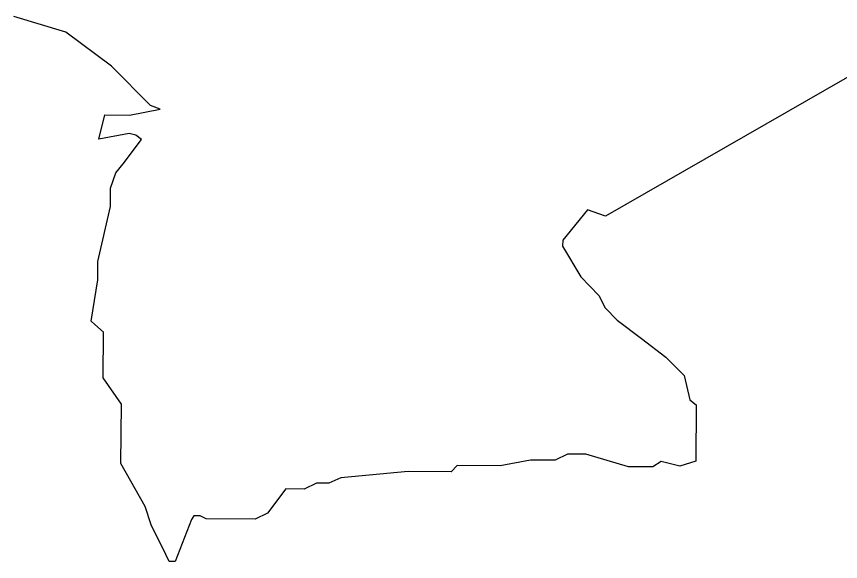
# Model space of a CAD drawing. Header units: metres. Extents: x 319606 to 325841, y 1825825 to 1831423.
# Drawn here: x 321463 to 323320, y 1829343 to 1830571 of the extents above; entities that cross this region are included whole.
import ezdxf

# ---------------------------------------------------------------- set-up
doc = ezdxf.new("R2010")
doc.units = ezdxf.units.M
doc.layers.add('VILLAGE BOUNDRY', color=10, linetype='Continuous')

msp = doc.modelspace()

# ---------------------------------------------------------------- linework, layer by layer
at = {"layer": 'VILLAGE BOUNDRY', "flags": 128}
msp.add_lwpolyline([(323420.9, 1830483.7), (322790.4, 1830121.6), (322749.2, 1830135.6), (322693.6, 1830067.1), (322693.5, 1830053.4), (322734.4, 1829984.2), (322775.4, 1829942.6), (322789, 1829914.9), (322816.4, 1829887.2), (322871.2, 1829845.5), (322926, 1829803.8), (322967.1, 1829762.2), (322980.5, 1829707), (322994.2, 1829696.2), (322993.4, 1829569.1), (322957.4, 1829557.4), (322915.5, 1829568), (322896.8, 1829556), (322841.7, 1829556.4), (322745.5, 1829584.6), (322731.7, 1829584.7), (322704.2, 1829584.9), (322676.5, 1829571.2), (322621.4, 1829571.6), (322552.4, 1829558.3), (322456, 1829559), (322442.1, 1829545.3), (322345.6, 1829545.9), (322194, 1829531.8), (322166.4, 1829519.6), (322138.8, 1829519.8), (322111.2, 1829506.2), (322069.8, 1829506.4), (322028.1, 1829451.6), (322000.5, 1829438), (321890.3, 1829438.7), (321876.5, 1829445.7), (321862.7, 1829445.8), (321856.8, 1829437.2), (321820.7, 1829342.8), (321807, 1829342.9), (321799.3, 1829358.4), (321766.2, 1829425.8), (321752.7, 1829467.2), (321698.2, 1829564.1), (321699.1, 1829697.7), (321658.2, 1829757.2), (321658.9, 1829860.2), (321639.6, 1829877.3), (321631.1, 1829884.7), (321645.9, 1829977.8), (321646.2, 1830019.1), (321674.6, 1830142.9), (321674.8, 1830184.2), (321686.6, 1830218.8), (321702.8, 1830239.2), (321744.5, 1830294), (321731.4, 1830303.9), (321717, 1830308), (321648, 1830294.6), (321662.2, 1830349.7), (321717.3, 1830349.3), (321786.3, 1830362.6), (321764.6, 1830370.7), (321676.7, 1830459.8), (321573.9, 1830536.3), (321457, 1830571.5)], dxfattribs=at)

doc.saveas('drawing.dxf')
